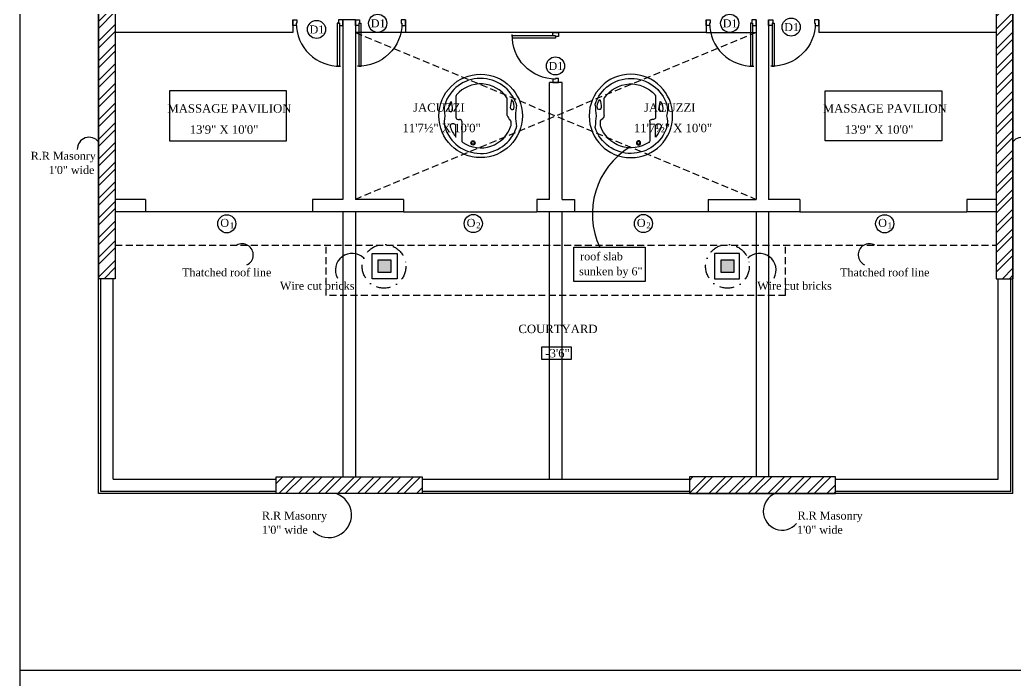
# Model space of a CAD drawing. Extents: x 12259 to 18078, y -1461 to 1911.
# Drawn here: x 13794 to 14510, y -330 to 144 of the extents above; entities that cross this region are included whole.
import ezdxf
from ezdxf.enums import TextEntityAlignment as Align

# ---------------------------------------------------------------- set-up
doc = ezdxf.new("R2010")
doc.units = 0
doc.header["$LTSCALE"] = 20
doc.header["$MEASUREMENT"] = 0
doc.linetypes.add('DASHDOT', pattern=[1, 0.5, -0.25, 0, -0.25])
doc.linetypes.add('HIDDEN', pattern=[0.375, 0.25, -0.125])
doc.layers.get('0').update_dxf_attribs({"linetype": 'CONTINUOUS'})
for name, color, linetype in [('border', 230, 'CONTINUOUS'), ('column', 31, 'CONTINUOUS'), ('DETTEXT', 7, 'CONTINUOUS'), ('DOOR', 1, 'CONTINUOUS'), ('door text', 2, 'CONTINUOUS'), ('FURN', 10, 'CONTINUOUS'), ('HATCH', 252, 'CONTINUOUS'), ('PLUMBING', 6, 'CONTINUOUS'), ('Roof lilne', 31, 'CONTINUOUS'), ('Stone', 8, 'CONTINUOUS'), ('text', 2, 'CONTINUOUS'), ('wall', 13, 'CONTINUOUS')]:
    doc.layers.add(name, color=color, linetype=linetype)
doc.layers.add('correct', color=230, linetype='CONTINUOUS', plot=False)
doc.styles.add('style5', font='times_2.ttf')
pattern_1 = [(45, (0, 47.558), (-7.071068, 7.071068), []), (45, (0, 52.558), (-7.071068, 7.071068), [])]

# ---------------------------------------------------------------- blocks, each defined once
blk = doc.blocks.new('DR1H902')
at = {"color": 0}
for p, q in [((-0.5, 0), (-0.5, 1)), ((-0.5, 1), (-0.45, 1)), ((-0.45, 0), (-0.45, 1)), ((-0.5, 0), (-0.45, 0))]:
    blk.add_line(p, q, dxfattribs=at)
blk.add_arc((-0.5, 0), 1, 0, 91.707, dxfattribs=at)
blk = doc.blocks.new('A$C3B4262AC')
at = {"layer": 'DOOR'}
for p, q in [((0, 4), (0, 0)), ((2.5, 4), (0, 4)), ((0, 0), (3, 0)), ((2.5, 2.25), (2.5, 4)), ((3, 2.25), (2.5, 2.25)), ((3, 0), (3, 2.25))]:
    blk.add_line(p, q, dxfattribs=at)
blk = doc.blocks.new('A$C1F9E242A')
blk.add_blockref('A$C3B4262AC', (0, 0))
at = {"xscale": -1}
blk.add_blockref('A$C3B4262AC', (36, 0), dxfattribs=at)
at = {"layer": 'DOOR', "xscale": -31, "yscale": 31, "zscale": 68.88888888888889}
blk.add_blockref('DR1H902', (18, 2.25), dxfattribs=at)
blk = doc.blocks.new('*U15')
at = {"xscale": -1, "rotation": 90.00000000000249}
blk.add_blockref('A$C1F9E242A', (-13.99, 19.99), dxfattribs=at)
blk = doc.blocks.new('CARLO')
for p, q in [((35.59, 36.27), (35.59, 50.09)), ((39.78, 47.54), (39.78, 39.56)), ((0.13, 39), (0.13, 36.43)), ((41.28, 38.06), (42.43, 38.06)), ((2.85, 31.97), (2.85, 20.08)), ((38.27, 34.77), (37.09, 34.77)), ((39.77, 18.16), (39.77, 33.27))]:
    blk.add_line(p, q)
for centre, radius in [((22.05, 32.28), 30), ((27.54, 51.7), 1.5), ((27.54, 51.7), 1)]:
    blk.add_circle(centre, radius)
for centre, radius, start, end in [((22.05, 32.28), 27, 17.24852, 162.04471), ((22.05, 32.28), 23, 55.94891, 161.76814), ((34.09, 50.09), 1.5, 0, 55.94891), ((21.06, 32.53), 24, 18.2214, 38.73477), ((-2.21, 40.14), 1.5, 162.04471, 186.69674), ((-156.94, 21.97), 154.3, 3.82403, 6.69674), ((1.63, 39), 1.5, 161.76814, 180), ((1.63, 36.43), 1.5, 180, 233.63326), ((37.09, 36.27), 1.5, 180, 270), ((41.28, 39.56), 1.5, 180, 270), ((42.43, 39.56), 1.5, 270, 18.2214), ((32.34, 36.61), 15.93, 344.15424, 13.33425), ((-160.31, 42.94), 157.69, 353.31673, 356.11562), ((-2.5, 30.81), 5.48, 12.25297, 53.63326), ((38.27, 33.27), 1.5, 0, 90), ((43.66, 27.73), 1.5, 46.33794, 184.9136), ((37.74, 26.77), 7.26, 317.58473, 16.38606), ((32.42, 27.93), 15.84, 346.65438, 15.86763), ((-2.21, 24.41), 1.5, 173.31673, 197.95484), ((22.05, 32.28), 27, 197.95484, 342.75148), ((5.15, 25.31), 7.26, 163.61394, 222.41527), ((-0.77, 26.27), 1.5, 355.0864, 133.66206), ((-29.07, 28.03), 29.85, 345.21504, 356.36774), ((71.96, 29.49), 29.85, 183.63226, 194.78496), ((4.35, 20.08), 1.5, 180, 214.56357), ((22.05, 32.28), 23, 214.56357, 318.97954), ((37.77, 18.35), 2, 318.4718, 360)]:
    blk.add_arc(centre, radius, start, end)
blk = doc.blocks.new('*U22')
at = {"rotation": 1.22133299768199e-12}
blk.add_blockref('A$C1F9E242A', (-35.98, 2), dxfattribs=at)

msp = doc.modelspace()

# ---------------------------------------------------------------- hatches: boundary and pattern name
at = {"layer": 'HATCH'}
for points in [[(14051.95, -28.21), (14051.95, -37.21), (14060.95, -37.21), (14060.95, -28.21)], [(14307.4, -37.21), (14307.4, -28.21), (14298.4, -28.21), (14298.4, -37.21)]]:
    msp.add_hatch(color=8, dxfattribs=at).paths.add_polyline_path(points)
at = {"layer": 'Stone', "ltscale": 5}
h = msp.add_hatch(dxfattribs=at)
h.set_pattern_fill('STEEL', color=256, scale=80, style=0)
h.set_pattern_definition(pattern_1)
h.paths.add_polyline_path([(13850.95, -41.71), (13862.95, -41.71), (13862.95, 192.29), (13850.95, 192.29)])
h = msp.add_hatch(dxfattribs=at)
h.set_pattern_fill('STEEL', color=256, scale=80, style=0)
h.set_pattern_definition(pattern_1)
h.paths.add_polyline_path([(14507.95, 192.29), (14495.95, 192.29), (14495.95, -41.71), (14507.95, -41.71)])
h = msp.add_hatch(dxfattribs=at)
h.set_pattern_fill('STEEL', color=256, scale=80, style=0)
h.set_pattern_definition([(45, (87, 47.558), (-7.071068, 7.071068), []), (45, (87, 52.558), (-7.071068, 7.071068), [])])
h.paths.add_polyline_path([(14083.45, -196.21), (14083.45, -184.21), (13978.45, -184.21), (13978.45, -196.21)])
h = msp.add_hatch(dxfattribs=at)
h.set_pattern_fill('STEEL', color=256, scale=80, style=0)
h.set_pattern_definition(pattern_1)
h.paths.add_polyline_path([(14380.45, -196.21), (14380.45, -184.21), (14275.45, -184.21), (14275.45, -196.21)])

# ---------------------------------------------------------------- linework, layer by layer
for p, q in [((14507.95, -196.21), (14507.95, 538.79)), ((13850.95, -196.21), (13850.95, 424.79)), ((14071.45, 135.29), (14035.45, 135.29)), ((14287.45, 135.29), (14323.45, 135.29)), ((14004.7, 6.29), (13884.7, 6.29)), ((14026.45, 6.29), (14026.45, -184.21)), ((14035.45, 6.29), (14035.45, -184.21)), ((14069.95, 6.29), (14165.95, 6.29)), ((14174.95, -185.71), (14174.95, 6.29)), ((14183.95, -185.71), (14183.95, 6.29)), ((14288.95, 6.29), (14192.95, 6.29)), ((14323.45, 6.29), (14323.45, -184.21)), ((14332.45, 6.29), (14332.45, -184.21)), ((14354.95, 6.29), (14474.95, 6.29)), ((14507.95, -196.21), (13850.95, -196.21))]:
    msp.add_line(p, q)
at = {"linetype": 'HIDDEN'}
for p, q in [((14323.45, 135.29), (14035.45, 15.29)), ((14035.45, 135.29), (14323.45, 15.29))]:
    msp.add_line(p, q, dxfattribs=at)
at = {"layer": 'border'}
msp.add_line((14786.85, -323.26), (13794.4, -323.26), dxfattribs=at)
at = {"layer": 'column'}
for points in [[(14060.95, -37.21), (14051.95, -37.21), (14051.95, -28.21), (14060.95, -28.21)], [(14307.4, -37.21), (14298.4, -37.21), (14298.4, -28.21), (14307.4, -28.21)]]:
    msp.add_lwpolyline(points, close=True, dxfattribs=at)
at = {"layer": 'correct', "color": 3}
msp.add_lwpolyline([(13794.4, -339.12), (14786.85, -339.12), (14786.85, 853.82), (13794.4, 853.82)], close=True, dxfattribs=at)
at = {"layer": 'DETTEXT'}
msp.add_lwpolyline([(14192.48, -19.15), (14243.71, -19.15), (14243.71, -43.76), (14192.48, -43.76)], close=True, dxfattribs=at)
at = {"layer": 'DETTEXT', "linetype": 'DASHDOT'}
for centre in [(14056.06, -32.81), (14302.84, -32.81)]:
    msp.add_circle(centre, 15.68, dxfattribs=at)
at = {"layer": 'DETTEXT'}
for centre, radius, start, end in [((13844.21, 51.4), 8.55, 38.04532, 181.15063), ((14514.69, 51.4), 8.55, 358.84937, 141.95468), ((14262.06, 4.8), 56.31, 121.13216, 205.17167), ((13954.16, -24.57), 7.96, 294.86666, 120.49291), ((14404.74, -24.57), 7.96, 59.50709, 245.13334), ((14033.12, -35.55), 11.99, 45.65922, 208.479), ((14325.78, -35.55), 11.99, 331.521, 134.34078), ((14016.43, -211.55), 16.23, 225.85826, 70.88408), ((14342.19, -208.86), 13.62, 111.71807, 319.59137)]:
    msp.add_arc(centre, radius, start, end, dxfattribs=at)
at = {"layer": 'door text', "color": 7}
for centre in [(14007.55, 137.44), (14051.52, 141.86), (14304.45, 141.84), (14348.62, 139.13), (14179.26, 111.2), (13943.06, -2.26), (14120.19, -2.07), (14242.48, -2.07), (14415.84, -2.26)]:
    msp.add_circle(centre, 6.51, dxfattribs=at)
at = {"layer": 'FURN'}
for points in [[(13901.95, 93.29), (13901.95, 57.29), (13985.95, 57.29), (13985.95, 93.29)], [(14456.95, 93.29), (14456.95, 57.29), (14372.95, 57.29), (14372.95, 93.29)]]:
    msp.add_lwpolyline(points, close=True, dxfattribs=at)
at = {"layer": 'Roof lilne', "linetype": 'HIDDEN'}
msp.add_line((13862.95, -17.71), (14495.95, -17.71), dxfattribs=at)
at = {"layer": 'Roof lilne', "color": 8, "linetype": 'HIDDEN'}
for p, q in [((14014.45, -53.71), (14014.45, -17.71)), ((14344.45, -53.71), (14344.45, -17.71)), ((14344.45, -53.71), (14014.45, -53.71))]:
    msp.add_line(p, q, dxfattribs=at)
at = {"layer": 'text'}
msp.add_lwpolyline([(14169.55, -90.78), (14190.49, -90.78), (14190.49, -99.81), (14169.55, -99.81)], close=True, dxfattribs=at)
at = {"layer": 'wall'}
for p, q in [((13850.95, 192.29), (13850.95, -41.71)), ((13862.95, 192.29), (13862.95, -41.71)), ((14495.95, 192.29), (14495.95, -41.71)), ((14507.95, 192.29), (14507.95, -41.71)), ((13990.45, 144.29), (13990.45, 135.29)), ((14035.45, 144.29), (14026.45, 144.29)), ((14026.45, 144.29), (14026.45, 15.29)), ((14035.45, 144.29), (14035.45, 15.29)), ((14071.45, 144.29), (14071.45, 135.29)), ((14287.45, 144.29), (14287.45, 135.29)), ((14323.45, 144.29), (14323.45, 15.29)), ((14332.45, 144.29), (14332.45, 15.29)), ((14368.45, 144.29), (14368.45, 135.29)), ((13990.45, 135.29), (13862.95, 135.29)), ((14287.45, 135.29), (14071.45, 135.29)), ((14495.95, 135.29), (14368.45, 135.29)), ((14174.95, 15.29), (14174.95, 99.29)), ((14183.95, 99.29), (14174.95, 99.29)), ((14183.95, 15.29), (14183.95, 99.29)), ((13884.7, 15.29), (13862.95, 15.29)), ((13884.7, 15.29), (13884.7, 6.29)), ((14026.45, 15.29), (14004.7, 15.29)), ((14004.7, 15.29), (14004.7, 6.29)), ((14069.95, 15.29), (14035.45, 15.29)), ((14069.95, 15.29), (14069.95, 6.29)), ((14174.95, 15.29), (14165.95, 15.29)), ((14165.95, 15.29), (14165.95, 6.29)), ((14183.95, 15.29), (14192.95, 15.29)), ((14192.95, 15.29), (14192.95, 6.29)), ((14288.95, 15.29), (14288.95, 6.29)), ((14288.95, 15.29), (14323.45, 15.29)), ((14354.95, 15.29), (14332.45, 15.29)), ((14354.95, 15.29), (14354.95, 6.29)), ((14495.95, 15.29), (14474.95, 15.29)), ((14474.95, 15.29), (14474.95, 6.29)), ((13884.7, 6.29), (13862.95, 6.29)), ((14069.95, 6.29), (14004.7, 6.29)), ((14192.95, 6.29), (14165.95, 6.29)), ((14354.95, 6.29), (14288.95, 6.29)), ((14495.95, 6.29), (14474.95, 6.29)), ((13862.95, -41.71), (13850.95, -41.71)), ((13852.45, -194.71), (13852.45, -41.71)), ((13861.45, -185.71), (13861.45, -41.71)), ((14495.95, -41.71), (14507.95, -41.71)), ((14497.45, -185.71), (14497.45, -41.71)), ((14506.45, -194.71), (14506.45, -41.71)), ((13861.45, -185.71), (13978.45, -185.71)), ((13978.45, -196.21), (13978.45, -184.21)), ((13978.45, -184.21), (14083.45, -184.21)), ((14083.45, -184.21), (14083.45, -196.21)), ((14083.45, -185.71), (14275.45, -185.71)), ((14380.45, -184.21), (14275.45, -184.21)), ((14275.45, -184.21), (14275.45, -196.21)), ((14380.45, -196.21), (14380.45, -184.21)), ((14380.45, -185.71), (14497.45, -185.71)), ((13978.45, -194.71), (13852.45, -194.71)), ((14083.45, -196.21), (13978.45, -196.21)), ((14275.45, -194.71), (14083.45, -194.71)), ((14275.45, -196.21), (14380.45, -196.21)), ((14506.45, -194.71), (14380.45, -194.71))]:
    msp.add_line(p, q, dxfattribs=at)
for points in [[(14065.45, -41.71), (14047.45, -41.71), (14047.45, -23.71), (14065.45, -23.71)], [(14293.45, -41.71), (14311.45, -41.71), (14311.45, -23.71), (14293.45, -23.71)]]:
    msp.add_lwpolyline(points, close=True, dxfattribs=at)

# ---------------------------------------------------------------- block references
at = {"layer": 'DOOR', "rotation": 90}
for name, p in [('*U15', (14010.44, 158.28)), ('*U15', (14307.44, 158.28)), ('*U22', (14183.45, 135.27))]:
    msp.add_blockref(name, p, dxfattribs=at)
at = {"layer": 'DOOR', "xscale": -1, "rotation": 270}
for p in [(14051.46, 158.28), (14348.46, 158.28)]:
    msp.add_blockref('*U15', p, dxfattribs=at)
at = {"layer": 'PLUMBING', "rotation": 180}
msp.add_blockref('CARLO', (14147.5, 107.57), dxfattribs=at)
at = {"layer": 'PLUMBING', "xscale": -1, "rotation": 180}
msp.add_blockref('CARLO', (14211.4, 107.57), dxfattribs=at)

# ---------------------------------------------------------------- texts
at = {"layer": 'DETTEXT', "style": 'style5'}
for s, p in [('R.R Masonry', (13802.18, 43.75)), ('1\'0" wide', (13815.07, 33.55)), ('roof slab', (14197, -28.51)), ('sunken by 6"', (14196.25, -39.26)), ('R.R Masonry', (13968.34, -214.85)), ('R.R Masonry', (14353.23, -214.85)), ('1\'0" wide', (13968.43, -225.05)), ('1\'0" wide', (14352.87, -225.05))]:
    msp.add_text(s, height=5.75, dxfattribs=at).set_placement(p)
for s, p in [('Thatched roof line', (13943.01, -40.04)), ('Thatched roof line', (14415.88, -40.04)), ('Wire cut bricks', (14008.07, -49.68)), ('Wire cut bricks', (14351.01, -49.68))]:
    msp.add_text(s, height=5.75, dxfattribs=at).set_placement(p, align=Align.CENTER)
at = {"layer": 'door text', "style": 'style5'}
for s, p in [('D1', (14046.52, 138.95)), ('D1', (14299.44, 138.93)), ('D1', (14002.55, 134.53)), ('D1', (14343.61, 136.22)), ('D1', (14174.25, 108.3)), ('O', (13938.41, -4.48)), ('O', (14115.44, -4.48)), ('O', (14237.73, -4.48)), ('O', (14411.19, -4.48))]:
    msp.add_text(s, height=5.75, dxfattribs=at).set_placement(p)
at = {"layer": 'door text', "color": 0, "style": 'style5'}
for s, p in [('1', (13945.2, -5.55)), ('2', (14122.23, -5.55)), ('2', (14244.52, -5.55)), ('1', (14417.98, -5.55))]:
    msp.add_text(s, height=4.31, dxfattribs=at).set_placement(p)
at = {"layer": 'text', "style": 'style5'}
for s, height, p in [('MASSAGE PAVILION', 6.0504, (13900.41, 77.64)), ('JACUZZI', 6.05, (14076.93, 78.26)), ('JACUZZI', 6.05, (14242.85, 78.26)), ('MASSAGE PAVILION', 6.0504, (14371.36, 77.64)), ('13\'9" X 10\'0"', 6.0504, (13916.44, 62.44)), ('11\'7½" X 10\'0"', 6.0504, (14069.33, 63.55)), ('11\'7½" X 10\'0"', 6.0504, (14235.62, 63.55)), ('13\'9" X 10\'0"', 6.0504, (14387.08, 62.44)), ('COURTYARD', 6.05, (14152.64, -80.82)), ('-3\'6"', 6.05, (14171.97, -98.28))]:
    msp.add_text(s, height=height, dxfattribs=at).set_placement(p)

doc.saveas('drawing.dxf')
